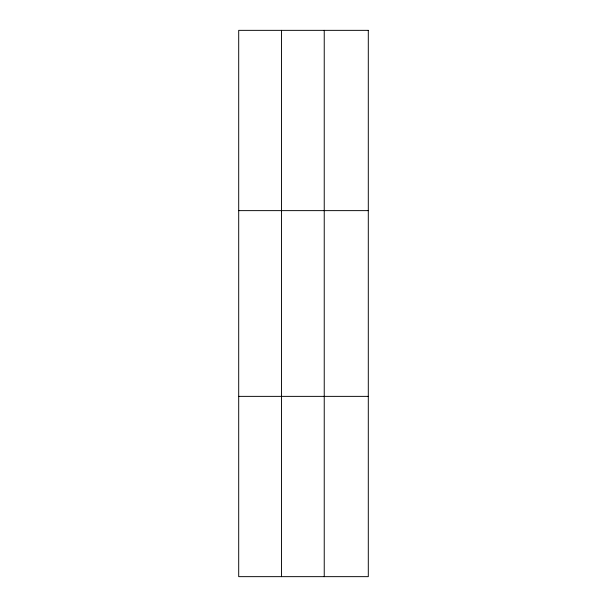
<?xml version="1.0" encoding="UTF-8"?>
<svg xmlns="http://www.w3.org/2000/svg" width="607" height="607" viewBox="0 0 607 607"><rect width="100%" height="100%" fill="white"/><g stroke="black" fill="none" stroke-linecap="round" stroke-linejoin="round"><path stroke-width="0.91" d="M281.466 576.65L281.466 30.35M324.237 576.65L324.237 30.35M238.703 210.629L368.297 210.629M238.703 396.371L368.297 396.371M368.297 30.35L368.297 576.65L238.703 576.65L238.703 30.35L368.297 30.35"/></g></svg>
